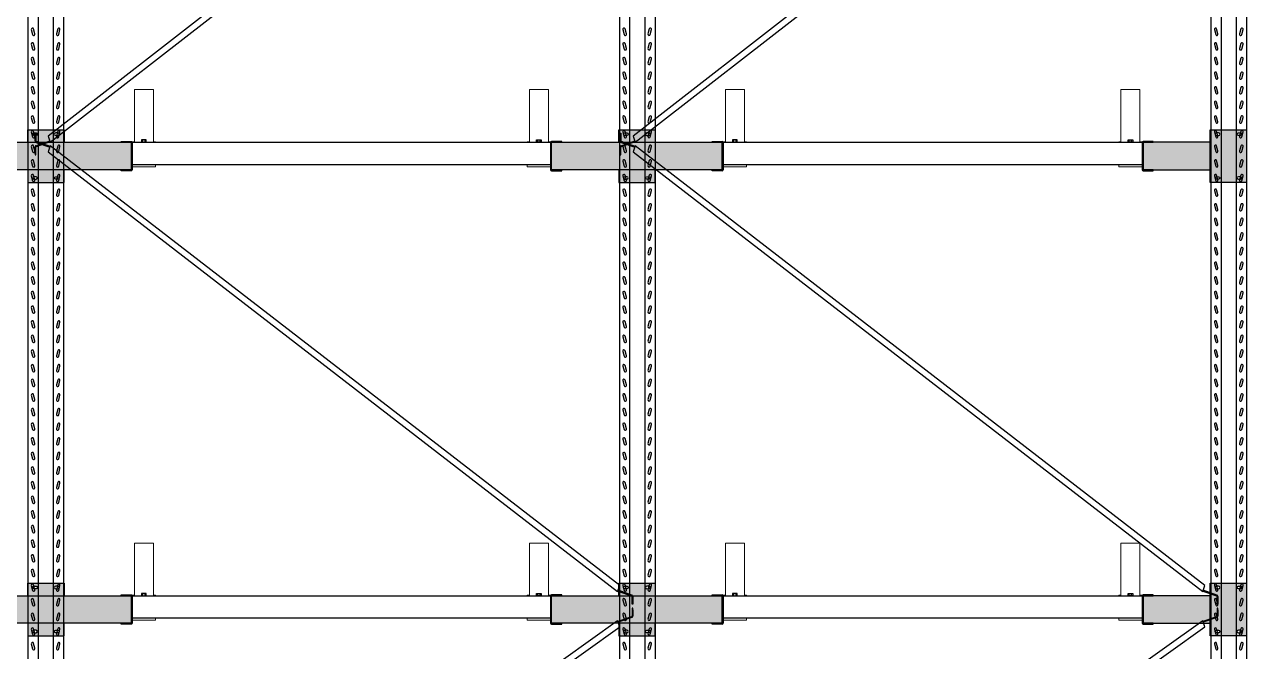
# Model space of a CAD drawing. Header units: millimetres. Extents: x 6814 to 17518, y -5237 to 12125.
# Drawn here: x 10351 to 14528, y 7846 to 9989 of the extents above; entities that cross this region are included whole.
import ezdxf

# ---------------------------------------------------------------- set-up
doc = ezdxf.new("R2010")
doc.units = ezdxf.units.MM
doc.linetypes.add('CONTINU', pattern=[0])
doc.linetypes.add('LIN0', pattern=[0])
for name, color, linetype, lineweight in [('arq_01', 1, 'Continuous', 13), ('arq_06', 6, 'Continuous', 13), ('MONTANTE', 170, 'LIN0', 25)]:
    doc.layers.add(name, color=color, linetype=linetype, lineweight=lineweight)
doc.layers.add('CANETA03', color=3, linetype='Continuous')
pattern_1 = [(45, (-4.9074, -19.4338), (-1.325825, 1.325825), [])]
pattern_2 = [(45, (-146.9074, -19.4338), (-1.325825, 1.325825), [])]

# ---------------------------------------------------------------- blocks, each defined once
blk = doc.blocks.new('*U66')
at = {"layer": 'arq_01', "color": 252, "linetype": 'CONTINU', "lineweight": -2, "ltscale": 2, "true_color": 0x939598}
for p, q in [((1245.3, -577.5), (-701.4, -2091.7)), ((1252.6, -598.2), (1245.3, -577.5)), ((1245.3, -577.5), (1246, -579.5)), ((1292.6, -563.2), (1246, -579.5)), ((1246, -579.5), (1246.9, -582)), ((1293.5, -565.7), (1246.9, -582)), ((1293, -563), (1292.6, -563.2)), ((1292.6, -563.2), (1293.5, -565.7)), ((1293.3, -562.9), (1293, -563)), ((1293.6, -562.6), (1293.3, -562.9)), ((1293.5, -565.7), (1294.1, -565.4)), ((1293.8, -562.4), (1293.6, -562.6)), ((1294.1, -562.1), (1293.8, -562.4)), ((1294.3, -561.8), (1294.1, -562.1)), ((1294.1, -565.4), (1294.7, -565.1)), ((1294.4, -561.4), (1294.3, -561.8)), ((1294.5, -561.1), (1294.4, -561.4)), ((1294.6, -560.7), (1294.5, -561.1)), ((1297.3, -560.3), (1294.6, -560.3)), ((1294.6, -560.3), (1294.6, -560.7)), ((1294.7, -565.1), (1295.3, -564.6)), ((1295.3, -564.6), (1295.8, -564.2)), ((1295.8, -564.2), (1296.2, -563.6)), ((1296.2, -563.6), (1296.6, -563)), ((1296.6, -563), (1296.9, -562.4)), ((1296.9, -562.4), (1297.1, -561.7)), ((1297.1, -561.7), (1297.2, -561)), ((1297.2, -561), (1297.3, -560.3)), ((-694.1, -2112.5), (1252.6, -598.2)), ((-745.9, -2128.2), (-746, -2128.9)), ((-746, -2128.9), (-746, -2129.6)), ((-746, -2129.6), (-743.4, -2129.6)), ((-746, -2150.5), (-746, -2129.6)), ((-745.6, -2127.6), (-745.9, -2128.2)), ((-745.4, -2126.9), (-745.6, -2127.6)), ((-745, -2126.3), (-745.4, -2126.9)), ((-744.6, -2125.8), (-745, -2126.3)), ((-744.1, -2125.3), (-744.6, -2125.8)), ((-743.5, -2124.9), (-744.1, -2125.3)), ((-742.9, -2124.5), (-743.5, -2124.9)), ((-743.4, -2129.2), (-743.3, -2128.9)), ((-743.4, -2129.6), (-743.4, -2129.2)), ((-743.3, -2150.5), (-743.4, -2129.6)), ((-743.3, -2128.9), (-743.2, -2128.5)), ((-743.2, -2128.5), (-743, -2128.2)), ((-743, -2128.2), (-742.8, -2127.9)), ((-742.3, -2124.3), (-742.9, -2124.5)), ((-742.8, -2127.9), (-742.6, -2127.6)), ((-742.6, -2127.6), (-742.3, -2127.3)), ((-742.3, -2124.3), (-695.7, -2107.9)), ((-741.4, -2126.8), (-742.3, -2124.3)), ((-742.3, -2127.3), (-742, -2127.1)), ((-742, -2127.1), (-741.7, -2126.9)), ((-741.7, -2126.9), (-741.4, -2126.8)), ((-741.4, -2126.8), (-694.8, -2110.4)), ((-701.4, -2091.7), (-694.1, -2112.5)), ((-746, -2150.5), (-743.3, -2150.5)), ((-746, -2150.5), (-746, -2155.5)), ((-746, -2155.5), (-743.3, -2155.5)), ((-743.3, -2155.5), (-743.3, -2150.5))]:
    blk.add_line(p, q, dxfattribs=at)
blk = doc.blocks.new('*U65')
at = {"color": 0, "linetype": 'ByBlock', "lineweight": -2, "transparency": 16777216}
for p in [(0, 0), (2000, 0)]:
    blk.add_blockref('*U66', p, dxfattribs=at)
blk = doc.blocks.new('*U7')
at = {"layer": 'arq_01', "color": 252, "linetype": 'CONTINU', "lineweight": -2, "ltscale": 2, "true_color": 0x939598}
for p, q in [((15, 3123.9), (17.7, 3123.9)), ((15, 3118.9), (15, 3123.9)), ((15, 3098), (15, 3118.9)), ((17.7, 3118.9), (15, 3118.9)), ((17.6, 3098), (15, 3098)), ((15, 3098), (15, 3097.3)), ((15, 3097.3), (15.1, 3096.6)), ((15.1, 3096.6), (15.4, 3096)), ((15.4, 3096), (15.6, 3095.3)), ((15.6, 3095.3), (16, 3094.7)), ((16, 3094.7), (16.4, 3094.2)), ((16.4, 3094.2), (16.9, 3093.7)), ((16.9, 3093.7), (17.5, 3093.3)), ((17.5, 3093.3), (18.1, 3092.9)), ((17.7, 3118.9), (17.6, 3098)), ((17.6, 3097.6), (17.6, 3098)), ((17.7, 3097.3), (17.6, 3097.6)), ((17.7, 3123.9), (17.7, 3118.9)), ((17.8, 3096.9), (17.7, 3097.3)), ((18, 3096.6), (17.8, 3096.9)), ((18.2, 3096.3), (18, 3096.6)), ((18.1, 3092.9), (18.7, 3092.7)), ((18.4, 3096), (18.2, 3096.3)), ((18.7, 3095.7), (18.4, 3096)), ((19, 3095.5), (18.7, 3095.7)), ((18.7, 3092.7), (19.6, 3095.2)), ((18.7, 3092.7), (65.3, 3076.3)), ((19.3, 3095.3), (19, 3095.5)), ((19.6, 3095.2), (19.3, 3095.3)), ((66.2, 3078.8), (19.6, 3095.2)), ((66.9, 3080.9), (59.6, 3060.1)), ((59.6, 3060.1), (2006.3, 1556.9)), ((2013.6, 1577.7), (66.9, 3080.9)), ((2006.3, 1556.9), (2013.6, 1577.7)), ((2006.3, 1556.9), (2007, 1559)), ((2007.9, 1561.5), (2007, 1559)), ((2007, 1559), (2053.6, 1542.6)), ((2054.5, 1545.1), (2007.9, 1561.5)), ((2054.5, 1545.1), (2053.6, 1542.6)), ((2053.6, 1542.6), (2054, 1542.5)), ((2054, 1542.5), (2054.3, 1542.3)), ((2054.3, 1542.3), (2054.6, 1542.1)), ((2055.1, 1544.8), (2054.5, 1545.1)), ((2054.6, 1542.1), (2054.8, 1541.8)), ((2054.8, 1541.8), (2055.1, 1541.5)), ((2055.7, 1544.5), (2055.1, 1544.8)), ((2055.1, 1541.5), (2055.3, 1541.2)), ((2055.3, 1541.2), (2055.4, 1540.9)), ((2055.4, 1540.9), (2055.5, 1540.5)), ((2055.5, 1540.5), (2055.6, 1540.2)), ((2055.6, 1540.2), (2055.6, 1539.8)), ((2055.6, 1539.8), (2058.3, 1539.8)), ((2055.6, 1518.9), (2055.6, 1539.8)), ((2055.6, 1518.9), (2058.2, 1518.9)), ((2055.6, 1513.9), (2055.6, 1518.9)), ((2058.2, 1513.9), (2055.6, 1513.9)), ((2056.3, 1544.1), (2055.7, 1544.5)), ((2056.8, 1543.6), (2056.3, 1544.1)), ((2057.2, 1543.1), (2056.8, 1543.6)), ((2057.6, 1542.5), (2057.2, 1543.1)), ((2057.9, 1541.8), (2057.6, 1542.5)), ((2058.1, 1541.2), (2057.9, 1541.8)), ((2058.2, 1540.5), (2058.1, 1541.2)), ((2058.3, 1539.8), (2058.2, 1540.5)), ((2058.3, 1539.8), (2058.2, 1518.9)), ((2058.2, 1518.9), (2058.2, 1513.9)), ((2053.6, 1471.2), (2007, 1454.8)), ((2054.5, 1468.7), (2007.9, 1452.3)), ((2054, 1471.3), (2053.6, 1471.2)), ((2053.6, 1471.2), (2054.5, 1468.7)), ((2054.3, 1471.5), (2054, 1471.3)), ((2054.6, 1471.7), (2054.3, 1471.5)), ((2054.5, 1468.7), (2055.1, 1468.9)), ((2054.8, 1472), (2054.6, 1471.7)), ((2055.1, 1472.3), (2054.8, 1472)), ((2055.3, 1472.6), (2055.1, 1472.3)), ((2055.1, 1468.9), (2055.7, 1469.3)), ((2055.4, 1472.9), (2055.3, 1472.6)), ((2055.5, 1473.3), (2055.4, 1472.9)), ((2055.6, 1473.6), (2055.5, 1473.3)), ((2058.2, 1499.9), (2055.6, 1499.9)), ((2055.6, 1499.9), (2055.6, 1494.9)), ((2058.2, 1494.9), (2055.6, 1494.9)), ((2055.6, 1494.9), (2055.6, 1474)), ((2058.3, 1474), (2055.6, 1474)), ((2055.6, 1474), (2055.6, 1473.6)), ((2055.7, 1469.3), (2056.3, 1469.7)), ((2056.3, 1469.7), (2056.8, 1470.2)), ((2056.8, 1470.2), (2057.2, 1470.7)), ((2057.2, 1470.7), (2057.6, 1471.3)), ((2057.6, 1471.3), (2057.9, 1472)), ((2057.9, 1472), (2058.1, 1472.6)), ((2058.1, 1472.6), (2058.2, 1473.3)), ((2058.2, 1494.9), (2058.2, 1499.9)), ((2058.2, 1494.9), (2058.3, 1474)), ((2058.2, 1473.3), (2058.3, 1474)), ((2006.3, 1456.9), (59.6, 70.8)), ((66.9, 50), (2013.6, 1436.1)), ((2013.6, 1436.1), (2006.3, 1456.9)), ((2006.3, 1456.9), (2007, 1454.8)), ((2007, 1454.8), (2007.9, 1452.3)), ((18.7, 38.2), (65.3, 54.6)), ((19.6, 35.7), (66.2, 52.1)), ((59.6, 70.8), (66.9, 50)), ((15.1, 34.3), (15, 33.6)), ((15, 33.6), (15, 32.9)), ((15, 32.9), (17.6, 32.9)), ((15, 12), (15, 32.9)), ((15, 12), (17.7, 12)), ((15, 12), (15, 7)), ((15, 7), (17.7, 7)), ((15.4, 34.9), (15.1, 34.3)), ((15.6, 35.6), (15.4, 34.9)), ((16, 36.2), (15.6, 35.6)), ((16.4, 36.7), (16, 36.2)), ((16.9, 37.2), (16.4, 36.7)), ((17.5, 37.6), (16.9, 37.2)), ((18.1, 38), (17.5, 37.6)), ((17.6, 33.3), (17.7, 33.6)), ((17.6, 32.9), (17.6, 33.3)), ((17.7, 12), (17.6, 32.9)), ((17.7, 33.6), (17.8, 34)), ((17.7, 7), (17.7, 12)), ((17.8, 34), (18, 34.3)), ((18, 34.3), (18.2, 34.6)), ((18.7, 38.2), (18.1, 38)), ((18.2, 34.6), (18.4, 34.9)), ((18.4, 34.9), (18.7, 35.2)), ((19.6, 35.7), (18.7, 38.2)), ((18.7, 35.2), (19, 35.4)), ((19, 35.4), (19.3, 35.6)), ((19.3, 35.6), (19.6, 35.7))]:
    blk.add_line(p, q, dxfattribs=at)
blk = doc.blocks.new('*U68')
blk.add_blockref('*U7', (-761, -2162.5))
blk = doc.blocks.new('*U67')
at = {"color": 0, "linetype": 'ByBlock', "lineweight": -2, "transparency": 16777216}
for p in [(0, 6209), (2000, 6209)]:
    blk.add_blockref('*U68', p, dxfattribs=at)
blk = doc.blocks.new('*U9')
at = {"layer": 'MONTANTE'}
for p, q in [((1961, 10954.7), (1961, 64.7)), ((1996.1, 10954.7), (1996.1, 64.7)), ((2047.9, 10954.7), (2047.9, 64.7)), ((2083, 10954.7), (2083, 64.7))]:
    blk.add_line(p, q, dxfattribs=at)
for points in [[(1973, 9687.2), (1977.5, 9670.3, 1), (1985.2, 9672.3), (1980.7, 9689.2, 1)], [(2071, 9687.2, 1), (2063.3, 9689.2), (2058.8, 9672.3, 1), (2066.5, 9670.3)], [(1973, 9637.2), (1977.5, 9620.3, 1), (1985.2, 9622.3), (1980.7, 9639.2, 1)], [(2071, 9637.2, 1), (2063.3, 9639.2), (2058.8, 9622.3, 1), (2066.5, 9620.3)], [(1973, 9587.2), (1977.5, 9570.3, 1), (1985.2, 9572.3), (1980.7, 9589.2, 1)], [(2071, 9587.2, 1), (2063.3, 9589.2), (2058.8, 9572.3, 1), (2066.5, 9570.3)], [(1973, 9537.2), (1977.5, 9520.3, 1), (1985.2, 9522.3), (1980.7, 9539.2, 1)], [(2071, 9537.2, 1), (2063.3, 9539.2), (2058.8, 9522.3, 1), (2066.5, 9520.3)], [(1973, 9487.2), (1977.5, 9470.3, 1), (1985.2, 9472.3), (1980.7, 9489.2, 1)], [(2071, 9487.2, 1), (2063.3, 9489.2), (2058.8, 9472.3, 1), (2066.5, 9470.3)], [(1973, 9437.2), (1977.5, 9420.3, 1), (1985.2, 9422.3), (1980.7, 9439.2, 1)], [(2071, 9437.2, 1), (2063.3, 9439.2), (2058.8, 9422.3, 1), (2066.5, 9420.3)], [(1973, 9387.2), (1977.5, 9370.3, 1), (1985.2, 9372.3), (1980.7, 9389.2, 1)], [(2071, 9387.2, 1), (2063.3, 9389.2), (2058.8, 9372.3, 1), (2066.5, 9370.3)], [(1973, 9337.2), (1977.5, 9320.3, 1), (1985.2, 9322.3), (1980.7, 9339.2, 1)], [(2071, 9337.2, 1), (2063.3, 9339.2), (2058.8, 9322.3, 1), (2066.5, 9320.3)], [(1973, 9287.2), (1977.5, 9270.3, 1), (1985.2, 9272.3), (1980.7, 9289.2, 1)], [(2071, 9287.2, 1), (2063.3, 9289.2), (2058.8, 9272.3, 1), (2066.5, 9270.3)], [(1973, 9237.2), (1977.5, 9220.3, 1), (1985.2, 9222.3), (1980.7, 9239.2, 1)], [(2071, 9237.2, 1), (2063.3, 9239.2), (2058.8, 9222.3, 1), (2066.5, 9220.3)], [(1973, 9187.2), (1977.5, 9170.3, 1), (1985.2, 9172.3), (1980.7, 9189.2, 1)], [(2071, 9187.2, 1), (2063.3, 9189.2), (2058.8, 9172.3, 1), (2066.5, 9170.3)], [(1973, 9137.2), (1977.5, 9120.3, 1), (1985.2, 9122.3), (1980.7, 9139.2, 1)], [(2071, 9137.2, 1), (2063.3, 9139.2), (2058.8, 9122.3, 1), (2066.5, 9120.3)], [(1973, 9087.2), (1977.5, 9070.3, 1), (1985.2, 9072.3), (1980.7, 9089.2, 1)], [(2071, 9087.2, 1), (2063.3, 9089.2), (2058.8, 9072.3, 1), (2066.5, 9070.3)], [(1973, 9037.2), (1977.5, 9020.3, 1), (1985.2, 9022.3), (1980.7, 9039.2, 1)], [(2071, 9037.2, 1), (2063.3, 9039.2), (2058.8, 9022.3, 1), (2066.5, 9020.3)], [(1973, 8987.2), (1977.5, 8970.3, 1), (1985.2, 8972.3), (1980.7, 8989.2, 1)], [(2071, 8987.2, 1), (2063.3, 8989.2), (2058.8, 8972.3, 1), (2066.5, 8970.3)], [(1973, 8937.2), (1977.5, 8920.3, 1), (1985.2, 8922.3), (1980.7, 8939.2, 1)], [(2071, 8937.2, 1), (2063.3, 8939.2), (2058.8, 8922.3, 1), (2066.5, 8920.3)], [(1973, 8887.2), (1977.5, 8870.3, 1), (1985.2, 8872.3), (1980.7, 8889.2, 1)], [(2071, 8887.2, 1), (2063.3, 8889.2), (2058.8, 8872.3, 1), (2066.5, 8870.3)], [(1973, 8837.2), (1977.5, 8820.3, 1), (1985.2, 8822.3), (1980.7, 8839.2, 1)], [(2071, 8837.2, 1), (2063.3, 8839.2), (2058.8, 8822.3, 1), (2066.5, 8820.3)], [(1973, 8787.2), (1977.5, 8770.3, 1), (1985.2, 8772.3), (1980.7, 8789.2, 1)], [(2071, 8787.2, 1), (2063.3, 8789.2), (2058.8, 8772.3, 1), (2066.5, 8770.3)], [(1973, 8737.2), (1977.5, 8720.3, 1), (1985.2, 8722.3), (1980.7, 8739.2, 1)], [(2071, 8737.2, 1), (2063.3, 8739.2), (2058.8, 8722.3, 1), (2066.5, 8720.3)], [(1973, 8687.2), (1977.5, 8670.3, 1), (1985.2, 8672.3), (1980.7, 8689.2, 1)], [(2071, 8687.2, 1), (2063.3, 8689.2), (2058.8, 8672.3, 1), (2066.5, 8670.3)], [(1973, 8637.2), (1977.5, 8620.3, 1), (1985.2, 8622.3), (1980.7, 8639.2, 1)], [(2071, 8637.2, 1), (2063.3, 8639.2), (2058.8, 8622.3, 1), (2066.5, 8620.3)], [(1973, 8587.2), (1977.5, 8570.3, 1), (1985.2, 8572.3), (1980.7, 8589.2, 1)], [(2071, 8587.2, 1), (2063.3, 8589.2), (2058.8, 8572.3, 1), (2066.5, 8570.3)], [(1973, 8537.2), (1977.5, 8520.3, 1), (1985.2, 8522.3), (1980.7, 8539.2, 1)], [(2071, 8537.2, 1), (2063.3, 8539.2), (2058.8, 8522.3, 1), (2066.5, 8520.3)], [(1973, 8487.2), (1977.5, 8470.3, 1), (1985.2, 8472.3), (1980.7, 8489.2, 1)], [(2071, 8487.2, 1), (2063.3, 8489.2), (2058.8, 8472.3, 1), (2066.5, 8470.3)], [(1973, 8437.2), (1977.5, 8420.3, 1), (1985.2, 8422.3), (1980.7, 8439.2, 1)], [(2071, 8437.2, 1), (2063.3, 8439.2), (2058.8, 8422.3, 1), (2066.5, 8420.3)], [(1973, 8387.2), (1977.5, 8370.3, 1), (1985.2, 8372.3), (1980.7, 8389.2, 1)], [(2071, 8387.2, 1), (2063.3, 8389.2), (2058.8, 8372.3, 1), (2066.5, 8370.3)], [(1973, 8337.2), (1977.5, 8320.3, 1), (1985.2, 8322.3), (1980.7, 8339.2, 1)], [(2071, 8337.2, 1), (2063.3, 8339.2), (2058.8, 8322.3, 1), (2066.5, 8320.3)], [(1973, 8287.2), (1977.5, 8270.3, 1), (1985.2, 8272.3), (1980.7, 8289.2, 1)], [(2071, 8287.2, 1), (2063.3, 8289.2), (2058.8, 8272.3, 1), (2066.5, 8270.3)], [(1973, 8237.2), (1977.5, 8220.3, 1), (1985.2, 8222.3), (1980.7, 8239.2, 1)], [(2071, 8237.2, 1), (2063.3, 8239.2), (2058.8, 8222.3, 1), (2066.5, 8220.3)], [(1973, 8187.2), (1977.5, 8170.3, 1), (1985.2, 8172.3), (1980.7, 8189.2, 1)], [(2071, 8187.2, 1), (2063.3, 8189.2), (2058.8, 8172.3, 1), (2066.5, 8170.3)], [(1973, 8137.2), (1977.5, 8120.3, 1), (1985.2, 8122.3), (1980.7, 8139.2, 1)], [(2071, 8137.2, 1), (2063.3, 8139.2), (2058.8, 8122.3, 1), (2066.5, 8120.3)], [(1973, 8087.2), (1977.5, 8070.3, 1), (1985.2, 8072.3), (1980.7, 8089.2, 1)], [(2071, 8087.2, 1), (2063.3, 8089.2), (2058.8, 8072.3, 1), (2066.5, 8070.3)], [(1973, 8037.2), (1977.5, 8020.3, 1), (1985.2, 8022.3), (1980.7, 8039.2, 1)], [(2071, 8037.2, 1), (2063.3, 8039.2), (2058.8, 8022.3, 1), (2066.5, 8020.3)], [(1973, 7987.2), (1977.5, 7970.3, 1), (1985.2, 7972.3), (1980.7, 7989.2, 1)], [(2071, 7987.2, 1), (2063.3, 7989.2), (2058.8, 7972.3, 1), (2066.5, 7970.3)], [(1973, 7937.2), (1977.5, 7920.3, 1), (1985.2, 7922.3), (1980.7, 7939.2, 1)], [(2071, 7937.2, 1), (2063.3, 7939.2), (2058.8, 7922.3, 1), (2066.5, 7920.3)], [(1973, 7887.2), (1977.5, 7870.3, 1), (1985.2, 7872.3), (1980.7, 7889.2, 1)], [(2071, 7887.2, 1), (2063.3, 7889.2), (2058.8, 7872.3, 1), (2066.5, 7870.3)], [(1973, 7837.2), (1977.5, 7820.3, 1), (1985.2, 7822.3), (1980.7, 7839.2, 1)], [(2071, 7837.2, 1), (2063.3, 7839.2), (2058.8, 7822.3, 1), (2066.5, 7820.3)], [(1973, 7787.2), (1977.5, 7770.3, 1), (1985.2, 7772.3), (1980.7, 7789.2, 1)], [(2071, 7787.2, 1), (2063.3, 7789.2), (2058.8, 7772.3, 1), (2066.5, 7770.3)], [(1973, 7737.2), (1977.5, 7720.3, 1), (1985.2, 7722.3), (1980.7, 7739.2, 1)], [(2071, 7737.2, 1), (2063.3, 7739.2), (2058.8, 7722.3, 1), (2066.5, 7720.3)], [(1973, 7687.2), (1977.5, 7670.3, 1), (1985.2, 7672.3), (1980.7, 7689.2, 1)], [(2071, 7687.2, 1), (2063.3, 7689.2), (2058.8, 7672.3, 1), (2066.5, 7670.3)], [(1973, 7637.2), (1977.5, 7620.3, 1), (1985.2, 7622.3), (1980.7, 7639.2, 1)], [(2071, 7637.2, 1), (2063.3, 7639.2), (2058.8, 7622.3, 1), (2066.5, 7620.3)], [(1973, 7587.2), (1977.5, 7570.3, 1), (1985.2, 7572.3), (1980.7, 7589.2, 1)], [(2071, 7587.2, 1), (2063.3, 7589.2), (2058.8, 7572.3, 1), (2066.5, 7570.3)]]:
    blk.add_lwpolyline(points, format="xyb", close=True, dxfattribs=at)
blk = doc.blocks.new('*U14')
at = {"layer": 'MONTANTE'}
for p, q in [((-61, 10954.7), (-61, 64.7)), ((-25.9, 10954.7), (-25.9, 64.7)), ((25.9, 10954.7), (25.9, 64.7)), ((61, 10954.7), (61, 64.7)), ((1961, 10954.7), (1961, 64.7)), ((1996.1, 10954.7), (1996.1, 64.7)), ((2047.9, 10954.7), (2047.9, 64.7)), ((2083, 10954.7), (2083, 64.7))]:
    blk.add_line(p, q, dxfattribs=at)
for points in [[(-49, 9687.2), (-44.5, 9670.3, 1), (-36.8, 9672.3), (-41.3, 9689.2, 1)], [(49, 9687.2, 1), (41.3, 9689.2), (36.8, 9672.3, 1), (44.5, 9670.3)], [(1973, 9687.2), (1977.5, 9670.3, 1), (1985.2, 9672.3), (1980.7, 9689.2, 1)], [(2071, 9687.2, 1), (2063.3, 9689.2), (2058.8, 9672.3, 1), (2066.5, 9670.3)], [(-49, 9637.2), (-44.5, 9620.3, 1), (-36.8, 9622.3), (-41.3, 9639.2, 1)], [(49, 9637.2, 1), (41.3, 9639.2), (36.8, 9622.3, 1), (44.5, 9620.3)], [(1973, 9637.2), (1977.5, 9620.3, 1), (1985.2, 9622.3), (1980.7, 9639.2, 1)], [(2071, 9637.2, 1), (2063.3, 9639.2), (2058.8, 9622.3, 1), (2066.5, 9620.3)], [(-49, 9587.2), (-44.5, 9570.3, 1), (-36.8, 9572.3), (-41.3, 9589.2, 1)], [(49, 9587.2, 1), (41.3, 9589.2), (36.8, 9572.3, 1), (44.5, 9570.3)], [(1973, 9587.2), (1977.5, 9570.3, 1), (1985.2, 9572.3), (1980.7, 9589.2, 1)], [(2071, 9587.2, 1), (2063.3, 9589.2), (2058.8, 9572.3, 1), (2066.5, 9570.3)], [(-49, 9537.2), (-44.5, 9520.3, 1), (-36.8, 9522.3), (-41.3, 9539.2, 1)], [(49, 9537.2, 1), (41.3, 9539.2), (36.8, 9522.3, 1), (44.5, 9520.3)], [(1973, 9537.2), (1977.5, 9520.3, 1), (1985.2, 9522.3), (1980.7, 9539.2, 1)], [(2071, 9537.2, 1), (2063.3, 9539.2), (2058.8, 9522.3, 1), (2066.5, 9520.3)], [(-49, 9487.2), (-44.5, 9470.3, 1), (-36.8, 9472.3), (-41.3, 9489.2, 1)], [(49, 9487.2, 1), (41.3, 9489.2), (36.8, 9472.3, 1), (44.5, 9470.3)], [(1973, 9487.2), (1977.5, 9470.3, 1), (1985.2, 9472.3), (1980.7, 9489.2, 1)], [(2071, 9487.2, 1), (2063.3, 9489.2), (2058.8, 9472.3, 1), (2066.5, 9470.3)], [(-49, 9437.2), (-44.5, 9420.3, 1), (-36.8, 9422.3), (-41.3, 9439.2, 1)], [(49, 9437.2, 1), (41.3, 9439.2), (36.8, 9422.3, 1), (44.5, 9420.3)], [(1973, 9437.2), (1977.5, 9420.3, 1), (1985.2, 9422.3), (1980.7, 9439.2, 1)], [(2071, 9437.2, 1), (2063.3, 9439.2), (2058.8, 9422.3, 1), (2066.5, 9420.3)], [(-49, 9387.2), (-44.5, 9370.3, 1), (-36.8, 9372.3), (-41.3, 9389.2, 1)], [(49, 9387.2, 1), (41.3, 9389.2), (36.8, 9372.3, 1), (44.5, 9370.3)], [(1973, 9387.2), (1977.5, 9370.3, 1), (1985.2, 9372.3), (1980.7, 9389.2, 1)], [(2071, 9387.2, 1), (2063.3, 9389.2), (2058.8, 9372.3, 1), (2066.5, 9370.3)], [(-49, 9337.2), (-44.5, 9320.3, 1), (-36.8, 9322.3), (-41.3, 9339.2, 1)], [(49, 9337.2, 1), (41.3, 9339.2), (36.8, 9322.3, 1), (44.5, 9320.3)], [(1973, 9337.2), (1977.5, 9320.3, 1), (1985.2, 9322.3), (1980.7, 9339.2, 1)], [(2071, 9337.2, 1), (2063.3, 9339.2), (2058.8, 9322.3, 1), (2066.5, 9320.3)], [(-49, 9287.2), (-44.5, 9270.3, 1), (-36.8, 9272.3), (-41.3, 9289.2, 1)], [(49, 9287.2, 1), (41.3, 9289.2), (36.8, 9272.3, 1), (44.5, 9270.3)], [(1973, 9287.2), (1977.5, 9270.3, 1), (1985.2, 9272.3), (1980.7, 9289.2, 1)], [(2071, 9287.2, 1), (2063.3, 9289.2), (2058.8, 9272.3, 1), (2066.5, 9270.3)], [(-49, 9237.2), (-44.5, 9220.3, 1), (-36.8, 9222.3), (-41.3, 9239.2, 1)], [(49, 9237.2, 1), (41.3, 9239.2), (36.8, 9222.3, 1), (44.5, 9220.3)], [(1973, 9237.2), (1977.5, 9220.3, 1), (1985.2, 9222.3), (1980.7, 9239.2, 1)], [(2071, 9237.2, 1), (2063.3, 9239.2), (2058.8, 9222.3, 1), (2066.5, 9220.3)], [(-49, 9187.2), (-44.5, 9170.3, 1), (-36.8, 9172.3), (-41.3, 9189.2, 1)], [(49, 9187.2, 1), (41.3, 9189.2), (36.8, 9172.3, 1), (44.5, 9170.3)], [(1973, 9187.2), (1977.5, 9170.3, 1), (1985.2, 9172.3), (1980.7, 9189.2, 1)], [(2071, 9187.2, 1), (2063.3, 9189.2), (2058.8, 9172.3, 1), (2066.5, 9170.3)], [(-49, 9137.2), (-44.5, 9120.3, 1), (-36.8, 9122.3), (-41.3, 9139.2, 1)], [(49, 9137.2, 1), (41.3, 9139.2), (36.8, 9122.3, 1), (44.5, 9120.3)], [(1973, 9137.2), (1977.5, 9120.3, 1), (1985.2, 9122.3), (1980.7, 9139.2, 1)], [(2071, 9137.2, 1), (2063.3, 9139.2), (2058.8, 9122.3, 1), (2066.5, 9120.3)], [(-49, 9087.2), (-44.5, 9070.3, 1), (-36.8, 9072.3), (-41.3, 9089.2, 1)], [(49, 9087.2, 1), (41.3, 9089.2), (36.8, 9072.3, 1), (44.5, 9070.3)], [(1973, 9087.2), (1977.5, 9070.3, 1), (1985.2, 9072.3), (1980.7, 9089.2, 1)], [(2071, 9087.2, 1), (2063.3, 9089.2), (2058.8, 9072.3, 1), (2066.5, 9070.3)], [(-49, 9037.2), (-44.5, 9020.3, 1), (-36.8, 9022.3), (-41.3, 9039.2, 1)], [(49, 9037.2, 1), (41.3, 9039.2), (36.8, 9022.3, 1), (44.5, 9020.3)], [(1973, 9037.2), (1977.5, 9020.3, 1), (1985.2, 9022.3), (1980.7, 9039.2, 1)], [(2071, 9037.2, 1), (2063.3, 9039.2), (2058.8, 9022.3, 1), (2066.5, 9020.3)], [(-49, 8987.2), (-44.5, 8970.3, 1), (-36.8, 8972.3), (-41.3, 8989.2, 1)], [(49, 8987.2, 1), (41.3, 8989.2), (36.8, 8972.3, 1), (44.5, 8970.3)], [(1973, 8987.2), (1977.5, 8970.3, 1), (1985.2, 8972.3), (1980.7, 8989.2, 1)], [(2071, 8987.2, 1), (2063.3, 8989.2), (2058.8, 8972.3, 1), (2066.5, 8970.3)], [(-49, 8937.2), (-44.5, 8920.3, 1), (-36.8, 8922.3), (-41.3, 8939.2, 1)], [(49, 8937.2, 1), (41.3, 8939.2), (36.8, 8922.3, 1), (44.5, 8920.3)], [(1973, 8937.2), (1977.5, 8920.3, 1), (1985.2, 8922.3), (1980.7, 8939.2, 1)], [(2071, 8937.2, 1), (2063.3, 8939.2), (2058.8, 8922.3, 1), (2066.5, 8920.3)], [(-49, 8887.2), (-44.5, 8870.3, 1), (-36.8, 8872.3), (-41.3, 8889.2, 1)], [(49, 8887.2, 1), (41.3, 8889.2), (36.8, 8872.3, 1), (44.5, 8870.3)], [(1973, 8887.2), (1977.5, 8870.3, 1), (1985.2, 8872.3), (1980.7, 8889.2, 1)], [(2071, 8887.2, 1), (2063.3, 8889.2), (2058.8, 8872.3, 1), (2066.5, 8870.3)], [(-49, 8837.2), (-44.5, 8820.3, 1), (-36.8, 8822.3), (-41.3, 8839.2, 1)], [(49, 8837.2, 1), (41.3, 8839.2), (36.8, 8822.3, 1), (44.5, 8820.3)], [(1973, 8837.2), (1977.5, 8820.3, 1), (1985.2, 8822.3), (1980.7, 8839.2, 1)], [(2071, 8837.2, 1), (2063.3, 8839.2), (2058.8, 8822.3, 1), (2066.5, 8820.3)], [(-49, 8787.2), (-44.5, 8770.3, 1), (-36.8, 8772.3), (-41.3, 8789.2, 1)], [(49, 8787.2, 1), (41.3, 8789.2), (36.8, 8772.3, 1), (44.5, 8770.3)], [(1973, 8787.2), (1977.5, 8770.3, 1), (1985.2, 8772.3), (1980.7, 8789.2, 1)], [(2071, 8787.2, 1), (2063.3, 8789.2), (2058.8, 8772.3, 1), (2066.5, 8770.3)], [(-49, 8737.2), (-44.5, 8720.3, 1), (-36.8, 8722.3), (-41.3, 8739.2, 1)], [(49, 8737.2, 1), (41.3, 8739.2), (36.8, 8722.3, 1), (44.5, 8720.3)], [(1973, 8737.2), (1977.5, 8720.3, 1), (1985.2, 8722.3), (1980.7, 8739.2, 1)], [(2071, 8737.2, 1), (2063.3, 8739.2), (2058.8, 8722.3, 1), (2066.5, 8720.3)], [(-49, 8687.2), (-44.5, 8670.3, 1), (-36.8, 8672.3), (-41.3, 8689.2, 1)], [(49, 8687.2, 1), (41.3, 8689.2), (36.8, 8672.3, 1), (44.5, 8670.3)], [(1973, 8687.2), (1977.5, 8670.3, 1), (1985.2, 8672.3), (1980.7, 8689.2, 1)], [(2071, 8687.2, 1), (2063.3, 8689.2), (2058.8, 8672.3, 1), (2066.5, 8670.3)], [(-49, 8637.2), (-44.5, 8620.3, 1), (-36.8, 8622.3), (-41.3, 8639.2, 1)], [(49, 8637.2, 1), (41.3, 8639.2), (36.8, 8622.3, 1), (44.5, 8620.3)], [(1973, 8637.2), (1977.5, 8620.3, 1), (1985.2, 8622.3), (1980.7, 8639.2, 1)], [(2071, 8637.2, 1), (2063.3, 8639.2), (2058.8, 8622.3, 1), (2066.5, 8620.3)], [(-49, 8587.2), (-44.5, 8570.3, 1), (-36.8, 8572.3), (-41.3, 8589.2, 1)], [(49, 8587.2, 1), (41.3, 8589.2), (36.8, 8572.3, 1), (44.5, 8570.3)], [(1973, 8587.2), (1977.5, 8570.3, 1), (1985.2, 8572.3), (1980.7, 8589.2, 1)], [(2071, 8587.2, 1), (2063.3, 8589.2), (2058.8, 8572.3, 1), (2066.5, 8570.3)], [(-49, 8537.2), (-44.5, 8520.3, 1), (-36.8, 8522.3), (-41.3, 8539.2, 1)], [(49, 8537.2, 1), (41.3, 8539.2), (36.8, 8522.3, 1), (44.5, 8520.3)], [(1973, 8537.2), (1977.5, 8520.3, 1), (1985.2, 8522.3), (1980.7, 8539.2, 1)], [(2071, 8537.2, 1), (2063.3, 8539.2), (2058.8, 8522.3, 1), (2066.5, 8520.3)], [(-49, 8487.2), (-44.5, 8470.3, 1), (-36.8, 8472.3), (-41.3, 8489.2, 1)], [(49, 8487.2, 1), (41.3, 8489.2), (36.8, 8472.3, 1), (44.5, 8470.3)], [(1973, 8487.2), (1977.5, 8470.3, 1), (1985.2, 8472.3), (1980.7, 8489.2, 1)], [(2071, 8487.2, 1), (2063.3, 8489.2), (2058.8, 8472.3, 1), (2066.5, 8470.3)], [(-49, 8437.2), (-44.5, 8420.3, 1), (-36.8, 8422.3), (-41.3, 8439.2, 1)], [(49, 8437.2, 1), (41.3, 8439.2), (36.8, 8422.3, 1), (44.5, 8420.3)], [(1973, 8437.2), (1977.5, 8420.3, 1), (1985.2, 8422.3), (1980.7, 8439.2, 1)], [(2071, 8437.2, 1), (2063.3, 8439.2), (2058.8, 8422.3, 1), (2066.5, 8420.3)], [(-49, 8387.2), (-44.5, 8370.3, 1), (-36.8, 8372.3), (-41.3, 8389.2, 1)], [(49, 8387.2, 1), (41.3, 8389.2), (36.8, 8372.3, 1), (44.5, 8370.3)], [(1973, 8387.2), (1977.5, 8370.3, 1), (1985.2, 8372.3), (1980.7, 8389.2, 1)], [(2071, 8387.2, 1), (2063.3, 8389.2), (2058.8, 8372.3, 1), (2066.5, 8370.3)], [(-49, 8337.2), (-44.5, 8320.3, 1), (-36.8, 8322.3), (-41.3, 8339.2, 1)], [(49, 8337.2, 1), (41.3, 8339.2), (36.8, 8322.3, 1), (44.5, 8320.3)], [(1973, 8337.2), (1977.5, 8320.3, 1), (1985.2, 8322.3), (1980.7, 8339.2, 1)], [(2071, 8337.2, 1), (2063.3, 8339.2), (2058.8, 8322.3, 1), (2066.5, 8320.3)], [(-49, 8287.2), (-44.5, 8270.3, 1), (-36.8, 8272.3), (-41.3, 8289.2, 1)], [(49, 8287.2, 1), (41.3, 8289.2), (36.8, 8272.3, 1), (44.5, 8270.3)], [(1973, 8287.2), (1977.5, 8270.3, 1), (1985.2, 8272.3), (1980.7, 8289.2, 1)], [(2071, 8287.2, 1), (2063.3, 8289.2), (2058.8, 8272.3, 1), (2066.5, 8270.3)], [(-49, 8237.2), (-44.5, 8220.3, 1), (-36.8, 8222.3), (-41.3, 8239.2, 1)], [(49, 8237.2, 1), (41.3, 8239.2), (36.8, 8222.3, 1), (44.5, 8220.3)], [(1973, 8237.2), (1977.5, 8220.3, 1), (1985.2, 8222.3), (1980.7, 8239.2, 1)], [(2071, 8237.2, 1), (2063.3, 8239.2), (2058.8, 8222.3, 1), (2066.5, 8220.3)], [(-49, 8187.2), (-44.5, 8170.3, 1), (-36.8, 8172.3), (-41.3, 8189.2, 1)], [(49, 8187.2, 1), (41.3, 8189.2), (36.8, 8172.3, 1), (44.5, 8170.3)], [(1973, 8187.2), (1977.5, 8170.3, 1), (1985.2, 8172.3), (1980.7, 8189.2, 1)], [(2071, 8187.2, 1), (2063.3, 8189.2), (2058.8, 8172.3, 1), (2066.5, 8170.3)], [(-49, 8137.2), (-44.5, 8120.3, 1), (-36.8, 8122.3), (-41.3, 8139.2, 1)], [(49, 8137.2, 1), (41.3, 8139.2), (36.8, 8122.3, 1), (44.5, 8120.3)], [(1973, 8137.2), (1977.5, 8120.3, 1), (1985.2, 8122.3), (1980.7, 8139.2, 1)], [(2071, 8137.2, 1), (2063.3, 8139.2), (2058.8, 8122.3, 1), (2066.5, 8120.3)], [(-49, 8087.2), (-44.5, 8070.3, 1), (-36.8, 8072.3), (-41.3, 8089.2, 1)], [(49, 8087.2, 1), (41.3, 8089.2), (36.8, 8072.3, 1), (44.5, 8070.3)], [(1973, 8087.2), (1977.5, 8070.3, 1), (1985.2, 8072.3), (1980.7, 8089.2, 1)], [(2071, 8087.2, 1), (2063.3, 8089.2), (2058.8, 8072.3, 1), (2066.5, 8070.3)], [(-49, 8037.2), (-44.5, 8020.3, 1), (-36.8, 8022.3), (-41.3, 8039.2, 1)], [(49, 8037.2, 1), (41.3, 8039.2), (36.8, 8022.3, 1), (44.5, 8020.3)], [(1973, 8037.2), (1977.5, 8020.3, 1), (1985.2, 8022.3), (1980.7, 8039.2, 1)], [(2071, 8037.2, 1), (2063.3, 8039.2), (2058.8, 8022.3, 1), (2066.5, 8020.3)], [(-49, 7987.2), (-44.5, 7970.3, 1), (-36.8, 7972.3), (-41.3, 7989.2, 1)], [(49, 7987.2, 1), (41.3, 7989.2), (36.8, 7972.3, 1), (44.5, 7970.3)], [(1973, 7987.2), (1977.5, 7970.3, 1), (1985.2, 7972.3), (1980.7, 7989.2, 1)], [(2071, 7987.2, 1), (2063.3, 7989.2), (2058.8, 7972.3, 1), (2066.5, 7970.3)], [(-49, 7937.2), (-44.5, 7920.3, 1), (-36.8, 7922.3), (-41.3, 7939.2, 1)], [(49, 7937.2, 1), (41.3, 7939.2), (36.8, 7922.3, 1), (44.5, 7920.3)], [(1973, 7937.2), (1977.5, 7920.3, 1), (1985.2, 7922.3), (1980.7, 7939.2, 1)], [(2071, 7937.2, 1), (2063.3, 7939.2), (2058.8, 7922.3, 1), (2066.5, 7920.3)], [(-49, 7887.2), (-44.5, 7870.3, 1), (-36.8, 7872.3), (-41.3, 7889.2, 1)], [(49, 7887.2, 1), (41.3, 7889.2), (36.8, 7872.3, 1), (44.5, 7870.3)], [(1973, 7887.2), (1977.5, 7870.3, 1), (1985.2, 7872.3), (1980.7, 7889.2, 1)], [(2071, 7887.2, 1), (2063.3, 7889.2), (2058.8, 7872.3, 1), (2066.5, 7870.3)], [(-49, 7837.2), (-44.5, 7820.3, 1), (-36.8, 7822.3), (-41.3, 7839.2, 1)], [(49, 7837.2, 1), (41.3, 7839.2), (36.8, 7822.3, 1), (44.5, 7820.3)], [(1973, 7837.2), (1977.5, 7820.3, 1), (1985.2, 7822.3), (1980.7, 7839.2, 1)], [(2071, 7837.2, 1), (2063.3, 7839.2), (2058.8, 7822.3, 1), (2066.5, 7820.3)], [(-49, 7787.2), (-44.5, 7770.3, 1), (-36.8, 7772.3), (-41.3, 7789.2, 1)], [(49, 7787.2, 1), (41.3, 7789.2), (36.8, 7772.3, 1), (44.5, 7770.3)], [(1973, 7787.2), (1977.5, 7770.3, 1), (1985.2, 7772.3), (1980.7, 7789.2, 1)], [(2071, 7787.2, 1), (2063.3, 7789.2), (2058.8, 7772.3, 1), (2066.5, 7770.3)], [(-49, 7737.2), (-44.5, 7720.3, 1), (-36.8, 7722.3), (-41.3, 7739.2, 1)], [(49, 7737.2, 1), (41.3, 7739.2), (36.8, 7722.3, 1), (44.5, 7720.3)], [(1973, 7737.2), (1977.5, 7720.3, 1), (1985.2, 7722.3), (1980.7, 7739.2, 1)], [(2071, 7737.2, 1), (2063.3, 7739.2), (2058.8, 7722.3, 1), (2066.5, 7720.3)], [(-49, 7687.2), (-44.5, 7670.3, 1), (-36.8, 7672.3), (-41.3, 7689.2, 1)], [(49, 7687.2, 1), (41.3, 7689.2), (36.8, 7672.3, 1), (44.5, 7670.3)], [(1973, 7687.2), (1977.5, 7670.3, 1), (1985.2, 7672.3), (1980.7, 7689.2, 1)], [(2071, 7687.2, 1), (2063.3, 7689.2), (2058.8, 7672.3, 1), (2066.5, 7670.3)], [(-49, 7637.2), (-44.5, 7620.3, 1), (-36.8, 7622.3), (-41.3, 7639.2, 1)], [(49, 7637.2, 1), (41.3, 7639.2), (36.8, 7622.3, 1), (44.5, 7620.3)], [(1973, 7637.2), (1977.5, 7620.3, 1), (1985.2, 7622.3), (1980.7, 7639.2, 1)], [(2071, 7637.2, 1), (2063.3, 7639.2), (2058.8, 7622.3, 1), (2066.5, 7620.3)], [(-49, 7587.2), (-44.5, 7570.3, 1), (-36.8, 7572.3), (-41.3, 7589.2, 1)], [(49, 7587.2, 1), (41.3, 7589.2), (36.8, 7572.3, 1), (44.5, 7570.3)], [(1973, 7587.2), (1977.5, 7570.3, 1), (1985.2, 7572.3), (1980.7, 7589.2, 1)], [(2071, 7587.2, 1), (2063.3, 7589.2), (2058.8, 7572.3, 1), (2066.5, 7570.3)]]:
    blk.add_lwpolyline(points, format="xyb", close=True, dxfattribs=at)
blk = doc.blocks.new('*U25')
h = blk.add_hatch(color=30)
h.dxf.hatch_style = 1
h.paths.add_polyline_path([(-62, -47), (-62, -90), (62, -90), (62, -47), (-62, -47)], is_closed=False)
h.paths.add_polyline_path([(292, -47), (292, 47), (-292, 47), (-292, -47), (292, -47)], is_closed=False)
h.paths.add_polyline_path([(62, 47), (62, 90), (-62, 90), (-62, 47), (62, 47)], is_closed=False)
h.paths.add_polyline_path([(-40.85, -70.5), (-33.85, -70.5, -1), (-33.85, -79.5), (-40.85, -79.5, -1), (-40.85, -70.5)], is_closed=False, flags=16)
h.paths.add_polyline_path([(33.85, -79.5, -1), (33.85, -70.5), (40.85, -70.5, -1), (40.85, -79.5), (33.85, -79.5)], is_closed=False, flags=16)
h.paths.add_polyline_path([(40.85, 70.5), (33.85, 70.5, -1), (33.85, 79.5), (40.85, 79.5, -1), (40.85, 70.5)], is_closed=False, flags=16)
h.paths.add_polyline_path([(-33.85, 79.5, -1), (-33.85, 70.5), (-40.85, 70.5, -1), (-40.85, 79.5), (-33.85, 79.5)], is_closed=False, flags=16)
h = blk.add_hatch()
h.set_pattern_fill('ANSI31', color=30, scale=15, angle=180)
h.set_pattern_definition(pattern_2)
h.paths.add_polyline_path([(-295, 47), (-295, -47, 0.4142136), (-292, -50), (-257, -50), (-257, -47), (-292, -47), (-292, 47), (-257, 47), (-257, 50), (-292, 50, 0.4142136), (-295, 47)], is_closed=False)
h = blk.add_hatch()
h.set_pattern_fill('ANSI31', color=30, scale=15)
h.set_pattern_definition(pattern_1)
h.paths.add_polyline_path([(295, 47, 0.4142136), (292, 50), (257, 50), (257, 47), (292, 47), (292, -47), (257, -47), (257, -50), (292, -50, 0.4142136), (295, -47), (295, 47)], is_closed=False)
at = {"color": 30}
for p, q in [((-295, 47), (-295, -47)), ((-257, 50), (-292, 50)), ((-292, -47), (-292, 47)), ((-292, 47), (-257, 47)), ((-257, 47), (-257, 50)), ((257, 50), (292, 50)), ((257, 47), (257, 50)), ((292, 47), (257, 47)), ((292, -47), (292, 47)), ((295, 47), (295, -47)), ((-257, -47), (-292, -47)), ((-292, -50), (-257, -50)), ((-257, -50), (-257, -47)), ((257, -50), (257, -47)), ((257, -47), (292, -47)), ((292, -50), (257, -50))]:
    blk.add_line(p, q, dxfattribs=at)
at = {"color": 30, "linetype": 'Continuous', "lineweight": 25}
blk.add_lwpolyline([(-62, 47), (-62, 90), (62, 90), (62, 47)], dxfattribs=at)
at = {"color": 30}
blk.add_lwpolyline([(-292, -47), (-292, 47), (292, 47), (292, -47)], close=True, dxfattribs=at)
at = {"color": 30, "linetype": 'Continuous', "lineweight": 25}
for points in [[(-40.85, 79.5), (-33.85, 79.5, -1), (-33.85, 70.5), (-40.85, 70.5, -1)], [(40.85, 79.5), (33.85, 79.5, 1), (33.85, 70.5), (40.85, 70.5, 1)], [(-40.85, -79.5), (-33.85, -79.5, 1), (-33.85, -70.5), (-40.85, -70.5, 1)], [(40.85, -79.5), (33.85, -79.5, -1), (33.85, -70.5), (40.85, -70.5, -1)]]:
    blk.add_lwpolyline(points, format="xyb", close=True, dxfattribs=at)
at = {"color": 30}
blk.add_lwpolyline([(-62, -47), (-62, -90), (62, -90), (62, -47)], dxfattribs=at)
for centre, start, end in [((-292, 47), 90, 180), ((292, 47), 0, 90), ((-292, -47), 180, 270), ((292, -47), 270, 0)]:
    blk.add_arc(centre, 3, start, end, dxfattribs=at)
blk = doc.blocks.new('*U27')
h = blk.add_hatch(color=30)
h.dxf.hatch_style = 1
h.paths.add_polyline_path([(-62, -47), (-62, -90), (62, -90), (62, -47), (-62, -47)], is_closed=False)
h.paths.add_polyline_path([(292, -47), (292, 47), (-292, 47), (-292, -47), (292, -47)], is_closed=False)
h.paths.add_polyline_path([(62, 47), (62, 90), (-62, 90), (-62, 47), (62, 47)], is_closed=False)
h.paths.add_polyline_path([(-40.85, -70.5), (-33.85, -70.5, -1), (-33.85, -79.5), (-40.85, -79.5, -1), (-40.85, -70.5)], is_closed=False, flags=16)
h.paths.add_polyline_path([(33.85, -79.5, -1), (33.85, -70.5), (40.85, -70.5, -1), (40.85, -79.5), (33.85, -79.5)], is_closed=False, flags=16)
h.paths.add_polyline_path([(40.85, 70.5), (33.85, 70.5, -1), (33.85, 79.5), (40.85, 79.5, -1), (40.85, 70.5)], is_closed=False, flags=16)
h.paths.add_polyline_path([(-33.85, 79.5, -1), (-33.85, 70.5), (-40.85, 70.5, -1), (-40.85, 79.5), (-33.85, 79.5)], is_closed=False, flags=16)
h = blk.add_hatch()
h.set_pattern_fill('ANSI31', color=30, scale=15, angle=180)
h.set_pattern_definition(pattern_2)
h.paths.add_polyline_path([(-292, -50), (-257, -50), (-257, -47), (-292, -47), (-292, 47), (-257, 47), (-257, 50), (-292, 50, 0.4142136), (-295, 47), (-295, -47, 0.4142136), (-292, -50)], is_closed=False)
h = blk.add_hatch()
h.set_pattern_fill('ANSI31', color=30, scale=15)
h.set_pattern_definition(pattern_1)
h.paths.add_polyline_path([(292, -50, 0.4142136), (295, -47), (295, 47, 0.4142136), (292, 50), (257, 50), (257, 47), (292, 47), (292, -47), (257, -47), (257, -50), (292, -50)], is_closed=False)
at = {"color": 30}
for p, q in [((-295, 47), (-295, -47)), ((-257, 50), (-292, 50)), ((-292, -47), (-292, 47)), ((-292, 47), (-257, 47)), ((-257, 47), (-257, 50)), ((257, 50), (292, 50)), ((257, 47), (257, 50)), ((292, 47), (257, 47)), ((292, -47), (292, 47)), ((295, 47), (295, -47)), ((-257, -47), (-292, -47)), ((-292, -50), (-257, -50)), ((-257, -50), (-257, -47)), ((257, -50), (257, -47)), ((257, -47), (292, -47)), ((292, -50), (257, -50))]:
    blk.add_line(p, q, dxfattribs=at)
at = {"color": 30, "linetype": 'Continuous', "lineweight": 25}
blk.add_lwpolyline([(-62, 47), (-62, 90), (62, 90), (62, 47)], dxfattribs=at)
at = {"color": 30}
blk.add_lwpolyline([(-292, -47), (-292, 47), (292, 47), (292, -47)], close=True, dxfattribs=at)
at = {"color": 30, "linetype": 'Continuous', "lineweight": 25}
for points in [[(-40.85, 79.5), (-33.85, 79.5, -1), (-33.85, 70.5), (-40.85, 70.5, -1)], [(40.85, 79.5), (33.85, 79.5, 1), (33.85, 70.5), (40.85, 70.5, 1)], [(-40.85, -79.5), (-33.85, -79.5, 1), (-33.85, -70.5), (-40.85, -70.5, 1)], [(40.85, -79.5), (33.85, -79.5, -1), (33.85, -70.5), (40.85, -70.5, -1)]]:
    blk.add_lwpolyline(points, format="xyb", close=True, dxfattribs=at)
at = {"color": 30}
blk.add_lwpolyline([(-62, -47), (-62, -90), (62, -90), (62, -47)], dxfattribs=at)
for centre, start, end in [((-292, 47), 90, 180), ((292, 47), 0, 90), ((-292, -47), 180, 270), ((292, -47), 270, 0)]:
    blk.add_arc(centre, 3, start, end, dxfattribs=at)
blk = doc.blocks.new('*U30')
h = blk.add_hatch(color=30)
h.dxf.hatch_style = 1
h.paths.add_polyline_path([(0, -43), (124, -43), (124, 137), (0, 137), (0, -43)], is_closed=False)
h.paths.add_polyline_path([(102.85, 117.5), (95.85, 117.5, -1), (95.85, 126.5), (102.85, 126.5, -1), (102.85, 117.5)], is_closed=False, flags=16)
h.paths.add_polyline_path([(95.85, -32.5, -1), (95.85, -23.5), (102.85, -23.5, -1), (102.85, -32.5), (95.85, -32.5)], is_closed=False, flags=16)
h.paths.add_polyline_path([(28.15, 126.5, -1), (28.15, 117.5), (21.15, 117.5, -1), (21.15, 126.5), (28.15, 126.5)], is_closed=False, flags=16)
h.paths.add_polyline_path([(21.15, -23.5), (28.15, -23.5, -1), (28.15, -32.5), (21.15, -32.5, -1), (21.15, -23.5)], is_closed=False, flags=16)
h = blk.add_hatch()
h.set_pattern_fill('ANSI31', color=30, scale=15, angle=180)
h.set_pattern_definition([(45, (-42.4774, 8.2454), (-1.325825, 1.325825), [])])
h.paths.add_polyline_path([(-195, 97), (-230, 97, 0.4142136), (-233, 94), (-233, 0, 0.4142136), (-230, -3), (-195, -3), (-195, 0), (-230, 0), (-230, 94), (-195, 94), (-195, 97)], is_closed=False)
h = blk.add_hatch(color=30)
h.dxf.hatch_style = 1
h.paths.add_polyline_path([(-230, 94), (-230, 0), (0, 0), (0, 94), (-230, 94)], is_closed=False)
at = {"color": 30}
for p, q in [((-233, 94), (-233, 0)), ((-195, 97), (-230, 97)), ((-230, 0), (-230, 94)), ((-230, 94), (-195, 94)), ((-195, 94), (-195, 97)), ((-195, 0), (-230, 0)), ((-195, -3), (-195, 0)), ((-230, -3), (-195, -3))]:
    blk.add_line(p, q, dxfattribs=at)
at = {"color": 30, "linetype": 'Continuous', "lineweight": 25}
blk.add_lwpolyline([(0, 85), (0, 137), (124, 137), (124, 85), (124, 9), (124, -43), (0, -43), (0, 9)], close=True, dxfattribs=at)
for points in [[(21.15, 126.5, 1), (21.15, 117.5), (28.15, 117.5, 1), (28.15, 126.5)], [(102.85, 126.5, -1), (102.85, 117.5), (95.85, 117.5, -1), (95.85, 126.5)], [(21.15, -32.5, -1), (21.15, -23.5), (28.15, -23.5, -1), (28.15, -32.5)], [(102.85, -32.5, 1), (102.85, -23.5), (95.85, -23.5, 1), (95.85, -32.5)]]:
    blk.add_lwpolyline(points, format="xyb", close=True, dxfattribs=at)
at = {"color": 30}
blk.add_lwpolyline([(0, 94), (-230, 94), (-230, 0), (0, 0)], close=True, dxfattribs=at)
for centre, start, end in [((-230, 94), 90, 180), ((-230, 0), 180, 270)]:
    blk.add_arc(centre, 3, start, end, dxfattribs=at)
blk = doc.blocks.new('*U32')
at = {"layer": 'arq_06'}
for p, q in [((7.5, 0), (7.5, 180)), ((7.5, 180), (72.5, 180)), ((72.5, 180), (72.5, 0)), ((1422.500962, 180), (1357.500962, 180)), ((1357.500962, 180), (1357.500962, 0)), ((1422.500962, 0), (1422.500962, 180)), ((0, 0), (0, 2)), ((0, 2), (7.5, 2)), ((80, 2), (72.5, 2)), ((80, 0), (80, 2)), ((1350.000962, 0), (1350.000962, 2)), ((1350.000962, 2), (1357.500962, 2)), ((1430.000962, 2), (1422.500962, 2)), ((1430.000962, 0), (1430.000962, 2)), ((0, -75.999848), (0, -83.999848)), ((80, -75.999848), (80, -83.999848)), ((1350.000962, -75.999848), (1350.000962, -83.999848)), ((1430.000962, -75.999848), (1430.000962, -83.999848)), ((80, -83.999848), (0, -83.999848)), ((1350.000962, -83.999848), (1430.000962, -83.999848))]:
    blk.add_line(p, q, dxfattribs=at)
at = {"layer": 'CANETA03'}
for p, q in [((0, 0), (1430.000962, 0)), ((48, 8), (32, 8)), ((32, 8), (32, 0)), ((32, 0), (48, 0)), ((36, 0), (36, 8)), ((44, 0), (44, 8)), ((48, 0), (48, 8)), ((1382.000962, 0), (1382.000962, 8)), ((1382.000962, 8), (1398.000962, 8)), ((1398.000962, 0), (1382.000962, 0)), ((1386.000962, 0), (1386.000962, 8)), ((1394.000962, 0), (1394.000962, 8)), ((1398.000962, 8), (1398.000962, 0)), ((0, -75.999848), (1430.000962, -75.999848))]:
    blk.add_line(p, q, dxfattribs=at)
blk = doc.blocks.new('*U33')
at = {"layer": 'arq_06'}
for p, q in [((7.5, 0), (7.5, 180)), ((7.5, 180), (72.5, 180)), ((72.5, 180), (72.5, 0)), ((1424.5, 180), (1359.5, 180)), ((1359.5, 180), (1359.5, 0)), ((1424.5, 0), (1424.5, 180)), ((0, 0), (0, 2)), ((0, 2), (7.5, 2)), ((80, 2), (72.5, 2)), ((80, 0), (80, 2)), ((1352, 0), (1352, 2)), ((1352, 2), (1359.5, 2)), ((1432, 2), (1424.5, 2)), ((1432, 0), (1432, 2)), ((0, -75.999848), (0, -83.999848)), ((80, -75.999848), (80, -83.999848)), ((1352, -75.999848), (1352, -83.999848)), ((1432, -75.999848), (1432, -83.999848)), ((80, -83.999848), (0, -83.999848)), ((1352, -83.999848), (1432, -83.999848))]:
    blk.add_line(p, q, dxfattribs=at)
at = {"layer": 'CANETA03'}
for p, q in [((0, 0), (1432, 0)), ((48, 8), (32, 8)), ((32, 8), (32, 0)), ((32, 0), (48, 0)), ((36, 0), (36, 8)), ((44, 0), (44, 8)), ((48, 0), (48, 8)), ((1384, 0), (1384, 8)), ((1384, 8), (1400, 8)), ((1400, 0), (1384, 0)), ((1388, 0), (1388, 8)), ((1396, 0), (1396, 8)), ((1400, 8), (1400, 0)), ((0, -75.999848), (1432, -75.999848))]:
    blk.add_line(p, q, dxfattribs=at)

msp = doc.modelspace()

# ---------------------------------------------------------------- block references
for name, p in [('*U9', (8401.4, 284.7)), ('*U14', (12445.4, 284.7)), ('*U65', (11133.1, 11699.3)), ('*U32', (10719.4, 9586.6)), ('*U33', (12739.4, 9586.6)), ('*U67', (11133.1, 2447.2)), ('*U30', (14404.4, 9492.6)), ('*U32', (10719.4, 8036.6)), ('*U33', (12739.4, 8036.6)), ('*U30', (14404.4, 7942.6))]:
    msp.add_blockref(name, p)
at = {"xscale": 0.999998, "yscale": 0.999998, "zscale": 0.999998}
for name, p in [('*U25', (10424.4, 9539.6)), ('*U27', (12444.4, 9539.6)), ('*U25', (10424.4, 7989.6)), ('*U27', (12444.4, 7989.6))]:
    msp.add_blockref(name, p, dxfattribs=at)

doc.saveas('drawing.dxf')
